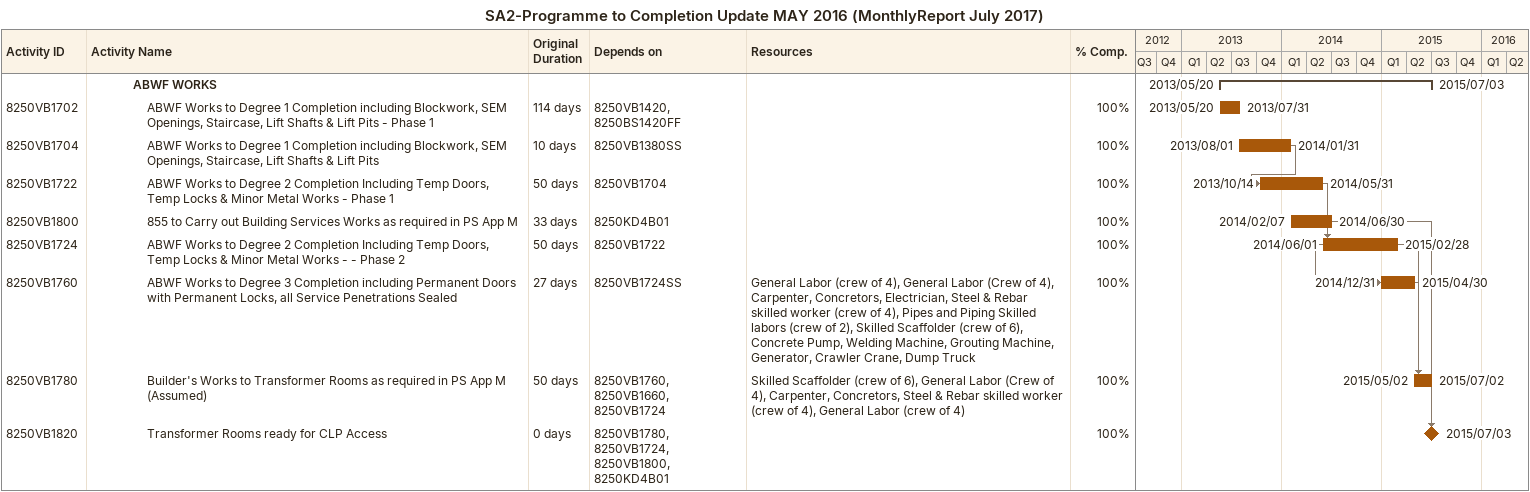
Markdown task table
SA2-Programme to Completion Update MAY 2016 (MonthlyReport July 2017)

| ID | Level | Task | Original duration | Start | Finish | Predecessors | Resources | % complete |
|---|---|---|---|---|---|---|---|---|
|  | 4 | **ABWF WORKS** |  | 2013-05-20 | 2015-07-03 |  |  |  |
| 8250VB1702 | 5 | ABWF Works to Degree 1 Completion including Blockwork, SEM Openings, Staircase, Lift Shafts & Lift Pits - Phase 1 | 114d | 2013-05-20 | 2013-07-31 | 8250VB1420, 8250BS1420FF |  | 100 |
| 8250VB1704 | 5 | ABWF Works to Degree 1 Completion including Blockwork, SEM Openings, Staircase, Lift Shafts & Lift Pits | 10d | 2013-08-01 | 2014-01-31 | 8250VB1380SS |  | 100 |
| 8250VB1722 | 5 | ABWF Works to Degree 2 Completion Including Temp Doors, Temp Locks & Minor Metal Works - Phase 1 | 50d | 2013-10-14 | 2014-05-31 | 8250VB1704 |  | 100 |
| 8250VB1800 | 5 | 855 to Carry out Building Services Works as required in PS App M | 33d | 2014-02-07 | 2014-06-30 | 8250KD4B01 |  | 100 |
| 8250VB1724 | 5 | ABWF Works to Degree 2 Completion Including Temp Doors, Temp Locks & Minor Metal Works - - Phase 2 | 50d | 2014-06-01 | 2015-02-28 | 8250VB1722 |  | 100 |
| 8250VB1760 | 5 | ABWF Works to Degree 3 Completion including Permanent Doors with Permanent Locks, all Service Penetrations Sealed | 27d | 2014-12-31 | 2015-04-30 | 8250VB1724SS | General Labor (crew of 4), General Labor (Crew of 4), Carpenter, Concretors, Electrician, Steel & Rebar skilled worker (crew of 4), Pipes and Piping Skilled labors (crew of 2), Skilled Scaffolder (crew of 6), Concrete Pump, Welding Machine, Grouting Machine, Generator, Crawler Crane, Dump Truck | 100 |
| 8250VB1780 | 5 | Builder's Works to Transformer Rooms as required in PS App M (Assumed) | 50d | 2015-05-02 | 2015-07-02 | 8250VB1760, 8250VB1660, 8250VB1724 | Skilled Scaffolder (crew of 6), General Labor (Crew of 4), Carpenter, Concretors, Steel & Rebar skilled worker (crew of 4), General Labor (crew of 4) | 100 |
| 8250VB1820 | 5 | Transformer Rooms ready for CLP Access | 0d | 2015-07-03 | 2015-07-03 | 8250VB1780, 8250VB1724, 8250VB1800, 8250KD4B01 |  | 100 |
